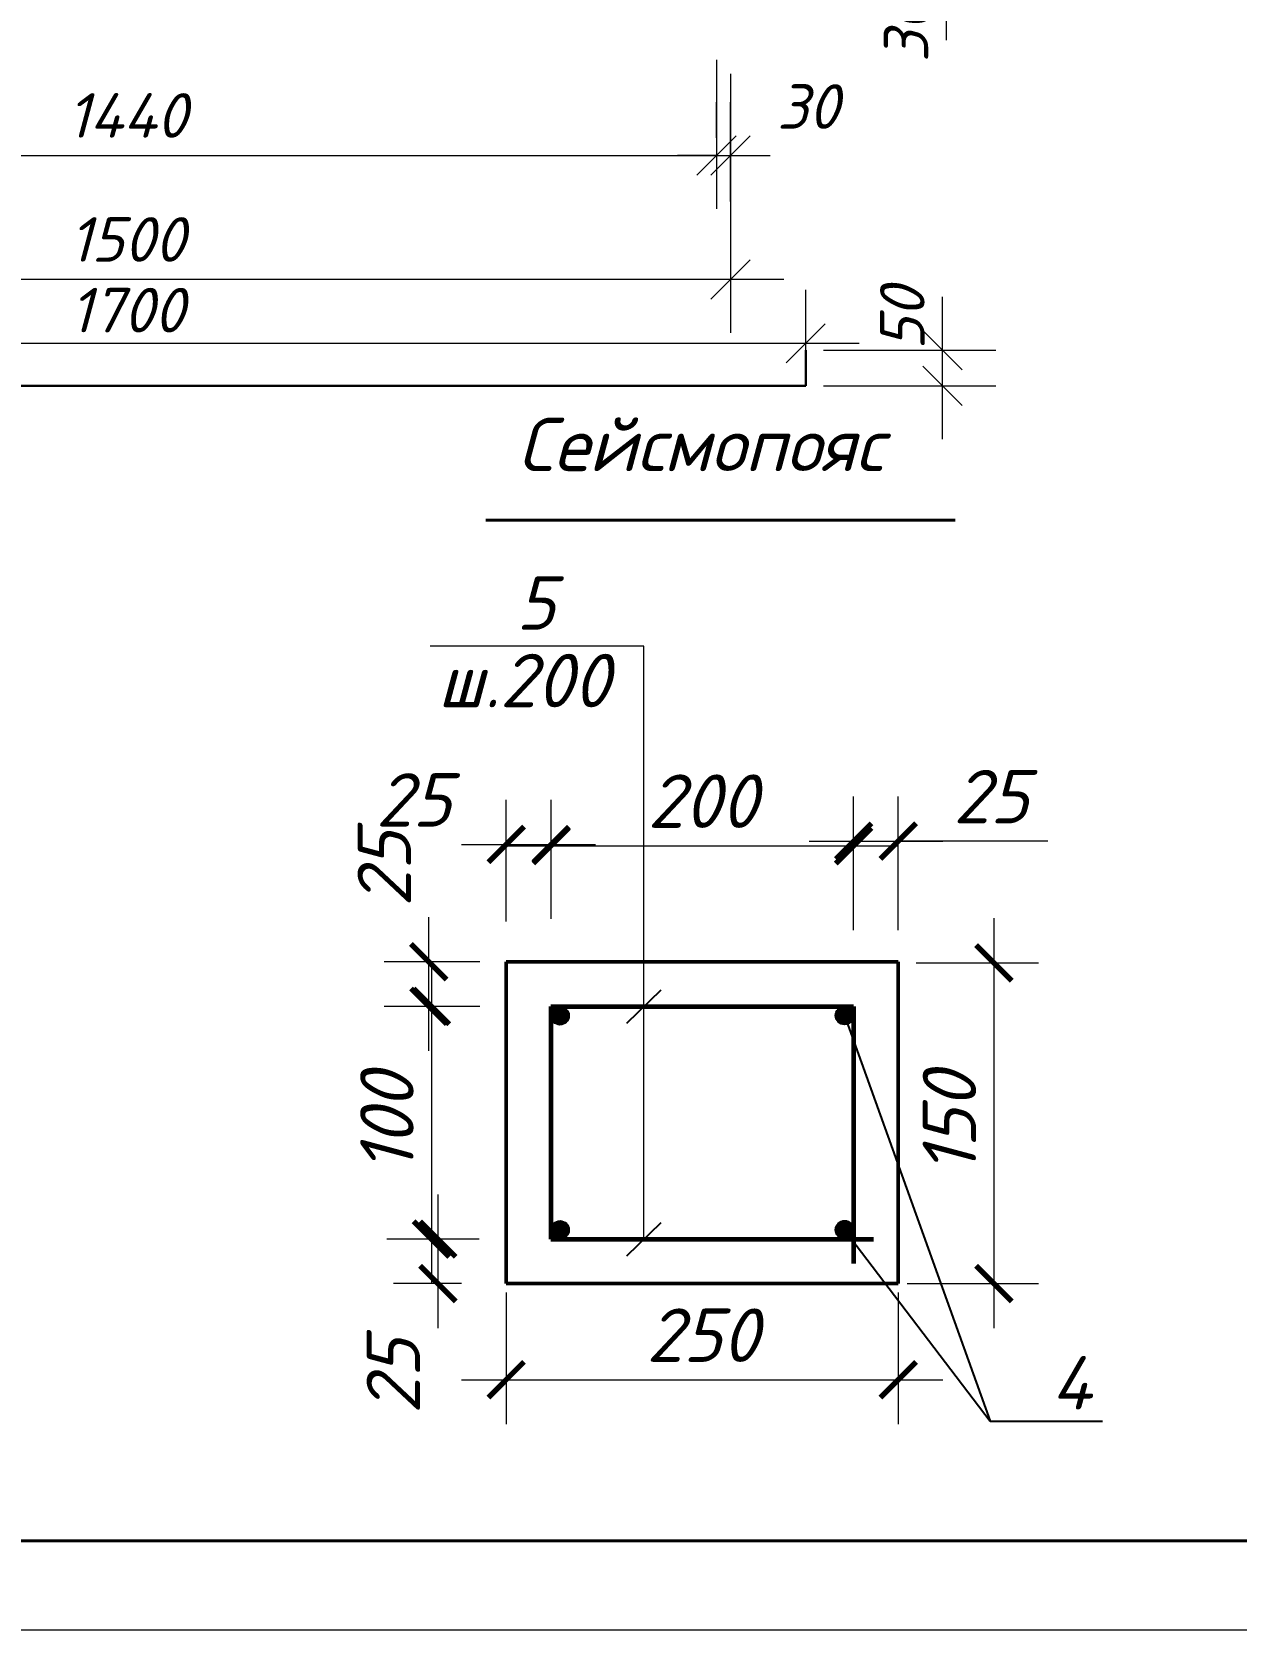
# Model space of a CAD drawing. Extents: x 108150 to 142535, y -18867 to -9422.
# Drawn here: x 140538.9 to 140606.4, y -16092.5 to -16002.8 of the extents above; entities that cross this region are included whole.
import ezdxf

# ---------------------------------------------------------------- set-up
doc = ezdxf.new("R2010")
doc.units = 0
doc.header["$MEASUREMENT"] = 0
doc.header["$PDMODE"] = 32
doc.header["$PDSIZE"] = 0.6
for name, color, linetype, lineweight in [('Выносные', 8, 'Continuous', 15), ('Основные', 4, 'Continuous', 40), ('Разм.', 8, 'Continuous', 15), ('РАЗМЕРЫ', 8, 'Continuous', 30), ('Существующ', 7, 'Continuous', 15), ('Текст', 2, 'Continuous', 15)]:
    doc.layers.add(name, color=color, linetype=linetype, lineweight=lineweight)
doc.styles.add('ГОСТ2.5', font='isocpeur.ttf', dxfattribs={"oblique": 15, "height": 2.5})
doc.styles.add('ГОСТ3', font='isocpeur.ttf', dxfattribs={"oblique": 15, "height": 3})
doc.styles.add('ГОСТ3.5', font='isocpeur.ttf', dxfattribs={"oblique": 15, "height": 3.5})
doc.dimstyles.new('100', dxfattribs={"dimtxt": 3.5, "dimasz": 2, "dimexe": 2.5, "dimexo": 0.5, "dimgap": 1, "dimtad": 1, "dimdec": 0, "dimlfac": 100, "dimtxsty": 'ГОСТ3.5', "dimblk": 'ARCHTICK', "dimcen": 2.5, "dimdle": 2.5, "dimclrd": 256, "dimclre": 256, "dimclrt": 2, "dimadec": 3, "dimazin": 0, "dimtfac": 1, "dimtdec": 0, "dimtmove": 1, "dimatfit": 3, "dimldrblk": 'DOTSMALL', "dimfxl": 1, "dimlwd": -1, "dimlwe": -1, "dimarcsym": 0})
doc.dimstyles.new('100$0', dxfattribs={"dimtxt": 300, "dimasz": 200, "dimexe": 200, "dimexo": 200, "dimgap": 100, "dimtad": 1, "dimtxsty": 'Standard', "dimblk": 'OBLIQUE', "dimcen": -200, "dimclrd": 256, "dimclre": 256, "dimclrt": 256, "dimadec": 0, "dimazin": 0, "dimtfac": 1, "dimtmove": 0, "dimatfit": 1, "dimldrblk": 'OPEN90', "dimfxl": 1, "dimlwd": -1, "dimlwe": -1, "dimarcsym": 0})

# ---------------------------------------------------------------- blocks, each defined once
blk = doc.blocks.new('_Oblique')
at = {"color": 0, "linetype": 'ByBlock', "lineweight": -2}
blk.add_line((-0.5, -0.5), (0.5, 0.5), dxfattribs=at)
blk = doc.blocks.new('_ArchTick')
at = {"color": 0, "linetype": 'ByBlock', "const_width": 0.15}
blk.add_lwpolyline([(-0.5, -0.5), (0.5, 0.5)], dxfattribs=at)
blk = doc.blocks.new('*D4423')
at = {"layer": 'Defpoints', "color": 0, "lineweight": 0, "ltscale": 0.5, "transparency": 16777216}
for p in [(140587.976, -16055.035), (140587.467, -16073.034), (140592.839, -16073.034)]:
    blk.add_point(p, dxfattribs=at)
at = {"layer": 'Разм.', "ltscale": 0.5, "transparency": 16777216}
for p, q in [((140592.839, -16052.535), (140592.839, -16075.534)), ((140588.476, -16055.035), (140595.339, -16055.035)), ((140587.967, -16073.034), (140595.339, -16073.034))]:
    blk.add_line(p, q, dxfattribs=at)
at = {"layer": 'Разм.', "ltscale": 0.5, "transparency": 16777216, "xscale": 2, "yscale": 2, "zscale": 2}
for p, rotation in [((140592.839, -16055.035), 90), ((140592.839, -16073.034), 270)]:
    blk.add_blockref('_ArchTick', p, dxfattribs=dict(at, rotation=rotation))
at = {"layer": 'Разм.', "color": 2, "lineweight": 25, "ltscale": 0.5, "transparency": 16777216, "insert": (140590.339, -16064.035), "char_height": 3, "attachment_point": 5, "rotation": 90, "style": 'ГОСТ3'}
blk.add_mtext('150', dxfattribs=at)
blk = doc.blocks.new('_DotSmall')
at = {"color": 0, "linetype": 'ByBlock', "lineweight": 15, "const_width": 0.5}
blk.add_lwpolyline([(-0.0625, 0, 1), (0.0625, 0, 1)], format="xyb", close=True, dxfattribs=at)
blk = doc.blocks.new('*D4238')
at = {"layer": 'Defpoints', "color": 0, "lineweight": 0, "ltscale": 0.5, "transparency": 16777216}
for p in [(140561.128, -16054.975), (140564.489, -16054.975), (140564.489, -16057.475)]:
    blk.add_point(p, dxfattribs=at)
at = {"layer": 'Разм.', "ltscale": 0.5, "transparency": 16777216}
for p, q in [((140561.128, -16059.975), (140561.128, -16052.475)), ((140563.989, -16054.975), (140558.628, -16054.975)), ((140563.989, -16057.475), (140558.628, -16057.475))]:
    blk.add_line(p, q, dxfattribs=at)
at = {"layer": 'Разм.', "ltscale": 0.5, "transparency": 16777216, "xscale": 2, "yscale": 2, "zscale": 2}
for p, rotation in [((140561.128, -16054.975), 90), ((140561.128, -16057.475), 270)]:
    blk.add_blockref('_ArchTick', p, dxfattribs=dict(at, rotation=rotation))
at = {"layer": 'Разм.', "color": 2, "lineweight": 25, "ltscale": 0.5, "transparency": 16777216, "insert": (140558.628, -16049.773), "char_height": 3, "attachment_point": 5, "rotation": 90, "style": 'ГОСТ3'}
blk.add_mtext('25', dxfattribs=at)
blk = doc.blocks.new('*D4239')
at = {"layer": 'Defpoints', "color": 0, "lineweight": 0, "ltscale": 0.5, "transparency": 16777216}
for p in [(140564.287, -16057.475), (140561.275, -16070.534), (140564.45, -16070.534)]:
    blk.add_point(p, dxfattribs=at)
at = {"layer": 'Разм.', "ltscale": 0.5, "transparency": 16777216}
for p, q in [((140561.275, -16054.975), (140561.275, -16073.034)), ((140563.787, -16057.475), (140558.775, -16057.475)), ((140563.95, -16070.534), (140558.775, -16070.534))]:
    blk.add_line(p, q, dxfattribs=at)
at = {"layer": 'Разм.', "ltscale": 0.5, "transparency": 16777216, "xscale": 2, "yscale": 2, "zscale": 2}
for p, rotation in [((140561.275, -16057.475), 90), ((140561.275, -16070.534), 270)]:
    blk.add_blockref('_ArchTick', p, dxfattribs=dict(at, rotation=rotation))
at = {"layer": 'Разм.', "color": 2, "lineweight": 25, "ltscale": 0.5, "transparency": 16777216, "insert": (140558.775, -16064.005), "char_height": 3, "attachment_point": 5, "rotation": 90, "style": 'ГОСТ3'}
blk.add_mtext('100', dxfattribs=at)
blk = doc.blocks.new('*D4240')
at = {"layer": 'Defpoints', "color": 0, "lineweight": 0, "ltscale": 0.5, "transparency": 16777216}
for p in [(140563.324, -16070.534), (140561.636, -16073.034), (140563.452, -16073.034)]:
    blk.add_point(p, dxfattribs=at)
at = {"layer": 'Разм.', "ltscale": 0.5, "transparency": 16777216}
for p, q in [((140561.636, -16068.034), (140561.636, -16075.534)), ((140562.824, -16070.534), (140559.136, -16070.534)), ((140562.952, -16073.034), (140559.136, -16073.034))]:
    blk.add_line(p, q, dxfattribs=at)
at = {"layer": 'Разм.', "ltscale": 0.5, "transparency": 16777216, "xscale": 2, "yscale": 2, "zscale": 2}
for p, rotation in [((140561.636, -16070.534), 90), ((140561.636, -16073.034), 270)]:
    blk.add_blockref('_ArchTick', p, dxfattribs=dict(at, rotation=rotation))
at = {"layer": 'Разм.', "color": 2, "lineweight": 25, "ltscale": 0.5, "transparency": 16777216, "insert": (140559.136, -16078.236), "char_height": 3, "attachment_point": 5, "rotation": 90, "style": 'ГОСТ3'}
blk.add_mtext('25', dxfattribs=at)
blk = doc.blocks.new('*D4241')
at = {"layer": 'Defpoints', "color": 0, "lineweight": 0, "ltscale": 0.5, "transparency": 16777216}
for p in [(140567.989, -16048.39), (140565.467, -16053.214), (140567.989, -16053.072)]:
    blk.add_point(p, dxfattribs=at)
at = {"layer": 'Разм.', "ltscale": 0.5, "transparency": 16777216}
for p, q in [((140565.467, -16052.714), (140565.467, -16045.89)), ((140567.989, -16052.572), (140567.989, -16045.89)), ((140562.967, -16048.39), (140570.489, -16048.39))]:
    blk.add_line(p, q, dxfattribs=at)
at = {"layer": 'Разм.', "ltscale": 0.5, "transparency": 16777216, "xscale": 2, "yscale": 2, "zscale": 2, "rotation": 180}
blk.add_blockref('_ArchTick', (140565.467, -16048.39), dxfattribs=at)
at = {"layer": 'Разм.', "ltscale": 0.5, "transparency": 16777216, "xscale": 2, "yscale": 2, "zscale": 2}
blk.add_blockref('_ArchTick', (140567.989, -16048.39), dxfattribs=at)
at = {"layer": 'Разм.', "color": 2, "lineweight": 25, "ltscale": 0.5, "transparency": 16777216, "insert": (140560.265, -16045.89), "char_height": 3, "attachment_point": 5, "style": 'ГОСТ3'}
blk.add_mtext('25', dxfattribs=at)
blk = doc.blocks.new('*D4242')
at = {"layer": 'Defpoints', "color": 0, "lineweight": 0, "ltscale": 0.5, "transparency": 16777216}
for p in [(140584.967, -16048.461), (140567.989, -16053.044), (140584.967, -16052.807)]:
    blk.add_point(p, dxfattribs=at)
at = {"layer": 'Разм.', "ltscale": 0.5, "transparency": 16777216}
for p, q in [((140567.989, -16052.544), (140567.989, -16045.961)), ((140584.967, -16052.307), (140584.967, -16045.961)), ((140565.489, -16048.461), (140587.467, -16048.461))]:
    blk.add_line(p, q, dxfattribs=at)
at = {"layer": 'Разм.', "ltscale": 0.5, "transparency": 16777216, "xscale": 2, "yscale": 2, "zscale": 2, "rotation": 180}
blk.add_blockref('_ArchTick', (140567.989, -16048.461), dxfattribs=at)
at = {"layer": 'Разм.', "ltscale": 0.5, "transparency": 16777216, "xscale": 2, "yscale": 2, "zscale": 2}
blk.add_blockref('_ArchTick', (140584.967, -16048.461), dxfattribs=at)
at = {"layer": 'Разм.', "color": 2, "lineweight": 25, "ltscale": 0.5, "transparency": 16777216, "insert": (140576.478, -16045.961), "char_height": 3, "attachment_point": 5, "style": 'ГОСТ3'}
blk.add_mtext('200', dxfattribs=at)
blk = doc.blocks.new('*D4243')
at = {"layer": 'Defpoints', "color": 0, "lineweight": 0, "ltscale": 0.5, "transparency": 16777216}
for p in [(140587.467, -16048.206), (140584.967, -16053.695), (140587.467, -16053.7)]:
    blk.add_point(p, dxfattribs=at)
at = {"layer": 'Разм.', "ltscale": 0.5, "transparency": 16777216}
for p, q in [((140584.967, -16053.195), (140584.967, -16045.706)), ((140587.467, -16053.2), (140587.467, -16045.706)), ((140582.467, -16048.206), (140589.967, -16048.206)), ((140595.871, -16048.206), (140587.467, -16048.206))]:
    blk.add_line(p, q, dxfattribs=at)
at = {"layer": 'Разм.', "ltscale": 0.5, "transparency": 16777216, "xscale": 2, "yscale": 2, "zscale": 2, "rotation": 180}
blk.add_blockref('_ArchTick', (140584.967, -16048.206), dxfattribs=at)
at = {"layer": 'Разм.', "ltscale": 0.5, "transparency": 16777216, "xscale": 2, "yscale": 2, "zscale": 2}
blk.add_blockref('_ArchTick', (140587.467, -16048.206), dxfattribs=at)
at = {"layer": 'Разм.', "color": 2, "lineweight": 25, "ltscale": 0.5, "transparency": 16777216, "insert": (140592.669, -16045.706), "char_height": 3, "attachment_point": 5, "style": 'ГОСТ3'}
blk.add_mtext('25', dxfattribs=at)
blk = doc.blocks.new('*D4342')
at = {"layer": 'Defpoints', "color": 0, "lineweight": 0, "ltscale": 0.5, "transparency": 16777216}
for p in [(140510.319, -16004.152), (140578.056, -16004.152), (140510.319, -16016.692)]:
    blk.add_point(p, dxfattribs=at)
at = {"layer": 'Разм.', "ltscale": 0.5, "transparency": 16777216}
for p, q in [((140510.319, -16005.152), (140510.319, -16019.692)), ((140578.056, -16005.152), (140578.056, -16019.692)), ((140581.056, -16016.692), (140507.319, -16016.692))]:
    blk.add_line(p, q, dxfattribs=at)
at = {"layer": 'Разм.', "ltscale": 0.5, "transparency": 16777216, "xscale": 2.2, "yscale": 2.2, "zscale": 2.2, "rotation": 180}
blk.add_blockref('_Oblique', (140510.319, -16016.692), dxfattribs=at)
at = {"layer": 'Разм.', "ltscale": 0.5, "transparency": 16777216, "xscale": 2.2, "yscale": 2.2, "zscale": 2.2}
blk.add_blockref('_Oblique', (140578.056, -16016.692), dxfattribs=at)
at = {"layer": 'Разм.', "color": 2, "lineweight": 40, "ltscale": 0.5, "transparency": 16777216, "insert": (140544.188, -16014.442), "char_height": 2.5, "attachment_point": 5, "style": 'ГОСТ2.5'}
blk.add_mtext('1500', dxfattribs=at)
blk = doc.blocks.new('*D4344')
at = {"layer": 'Defpoints', "color": 0, "lineweight": 0, "ltscale": 0.5, "transparency": 16777216}
for p in [(140582.485, -15999.771), (140578.056, -16001.053), (140590.157, -16001.053)]:
    blk.add_point(p, dxfattribs=at)
at = {"layer": 'Разм.', "ltscale": 0.5, "transparency": 16777216}
for p, q in [((140590.157, -15999.771), (140590.157, -15997.571)), ((140583.485, -15999.771), (140593.157, -15999.771)), ((140590.157, -15999.771), (140590.157, -16001.053)), ((140579.056, -16001.053), (140593.157, -16001.053)), ((140590.157, -16001.053), (140590.157, -16003.253))]:
    blk.add_line(p, q, dxfattribs=at)
at = {"layer": 'Разм.', "ltscale": 0.5, "transparency": 16777216, "xscale": 2.2, "yscale": 2.2, "zscale": 2.2}
for p, rotation in [((140590.157, -15999.771), 270), ((140590.157, -16001.053), 90)]:
    blk.add_blockref('_Oblique', p, dxfattribs=dict(at, rotation=rotation))
at = {"layer": 'Разм.', "color": 2, "lineweight": 40, "ltscale": 0.5, "transparency": 16777216, "insert": (140587.907, -16002.771), "char_height": 2.5, "attachment_point": 5, "rotation": 90, "style": 'ГОСТ2.5'}
blk.add_mtext('30', dxfattribs=at)
blk = doc.blocks.new('*D4345')
at = {"layer": 'Defpoints', "color": 0, "lineweight": 0, "ltscale": 0.5, "transparency": 16777216}
for p in [(140511.101, -16003.371), (140577.275, -16003.371), (140577.275, -16009.734)]:
    blk.add_point(p, dxfattribs=at)
at = {"layer": 'Разм.', "ltscale": 0.5, "transparency": 16777216}
for p, q in [((140511.101, -16004.371), (140511.101, -16012.734)), ((140577.275, -16004.371), (140577.275, -16012.734)), ((140508.101, -16009.734), (140580.275, -16009.734))]:
    blk.add_line(p, q, dxfattribs=at)
at = {"layer": 'Разм.', "ltscale": 0.5, "transparency": 16777216, "xscale": 2.2, "yscale": 2.2, "zscale": 2.2, "rotation": 180}
blk.add_blockref('_Oblique', (140511.101, -16009.734), dxfattribs=at)
at = {"layer": 'Разм.', "ltscale": 0.5, "transparency": 16777216, "xscale": 2.2, "yscale": 2.2, "zscale": 2.2}
blk.add_blockref('_Oblique', (140577.275, -16009.734), dxfattribs=at)
at = {"layer": 'Разм.', "color": 2, "lineweight": 40, "ltscale": 0.5, "transparency": 16777216, "insert": (140544.188, -16007.484), "char_height": 2.5, "attachment_point": 5, "style": 'ГОСТ2.5'}
blk.add_mtext('1440', dxfattribs=at)
blk = doc.blocks.new('*D4347')
at = {"layer": 'Defpoints', "color": 0, "lineweight": 0, "ltscale": 0.5, "transparency": 16777216}
for p in [(140577.275, -16009.734), (140578.056, -16009.734), (140578.056, -16013.308)]:
    blk.add_point(p, dxfattribs=at)
at = {"layer": 'Разм.', "ltscale": 0.5, "transparency": 16777216}
for p, q in [((140577.275, -16008.734), (140577.275, -16006.734)), ((140578.056, -16012.308), (140578.056, -16006.734)), ((140577.275, -16009.734), (140575.075, -16009.734)), ((140577.275, -16009.734), (140578.056, -16009.734)), ((140578.056, -16009.734), (140580.256, -16009.734))]:
    blk.add_line(p, q, dxfattribs=at)
at = {"layer": 'Разм.', "ltscale": 0.5, "transparency": 16777216, "xscale": 2.2, "yscale": 2.2, "zscale": 2.2}
blk.add_blockref('_Oblique', (140577.275, -16009.734), dxfattribs=at)
at = {"layer": 'Разм.', "ltscale": 0.5, "transparency": 16777216, "xscale": 2.2, "yscale": 2.2, "zscale": 2.2, "rotation": 180}
blk.add_blockref('_Oblique', (140578.056, -16009.734), dxfattribs=at)
at = {"layer": 'Разм.', "color": 2, "lineweight": 40, "ltscale": 0.5, "transparency": 16777216, "insert": (140582.396, -16006.984), "char_height": 2.5, "attachment_point": 5, "style": 'ГОСТ2.5'}
blk.add_mtext('30', dxfattribs=at)
blk = doc.blocks.new('*D4364')
at = {"layer": 'Defpoints', "color": 0, "lineweight": 0, "ltscale": 0.5, "transparency": 16777216}
for p in [(140565.467, -16073.034), (140587.467, -16073.034), (140587.467, -16078.425)]:
    blk.add_point(p, dxfattribs=at)
at = {"layer": 'Разм.', "ltscale": 0.5, "transparency": 16777216}
for p, q in [((140565.467, -16073.534), (140565.467, -16080.925)), ((140587.467, -16073.534), (140587.467, -16080.925)), ((140562.967, -16078.425), (140589.967, -16078.425))]:
    blk.add_line(p, q, dxfattribs=at)
at = {"layer": 'Разм.', "ltscale": 0.5, "transparency": 16777216, "xscale": 2, "yscale": 2, "zscale": 2, "rotation": 180}
blk.add_blockref('_ArchTick', (140565.467, -16078.425), dxfattribs=at)
at = {"layer": 'Разм.', "ltscale": 0.5, "transparency": 16777216, "xscale": 2, "yscale": 2, "zscale": 2}
blk.add_blockref('_ArchTick', (140587.467, -16078.425), dxfattribs=at)
at = {"layer": 'Разм.', "color": 2, "lineweight": 25, "ltscale": 0.5, "transparency": 16777216, "insert": (140576.478, -16075.925), "char_height": 3, "attachment_point": 5, "style": 'ГОСТ3'}
blk.add_mtext('250', dxfattribs=at)
blk = doc.blocks.new('*D4419')
at = {"layer": 'Defpoints', "color": 0, "lineweight": 0, "ltscale": 0.5, "transparency": 16777216}
for p in [(140582.275, -16020.658), (140589.947, -16020.658), (140582.275, -16022.658)]:
    blk.add_point(p, dxfattribs=at)
at = {"layer": 'Разм.', "ltscale": 0.5, "transparency": 16777216}
for p, q in [((140589.947, -16025.658), (140589.947, -16017.658)), ((140583.275, -16020.658), (140592.947, -16020.658)), ((140583.275, -16022.658), (140592.947, -16022.658))]:
    blk.add_line(p, q, dxfattribs=at)
at = {"layer": 'Разм.', "ltscale": 0.5, "transparency": 16777216, "xscale": 2.2, "yscale": 2.2, "zscale": 2.2}
for p, rotation in [((140589.947, -16020.658), 90), ((140589.947, -16022.658), 270)]:
    blk.add_blockref('_Oblique', p, dxfattribs=dict(at, rotation=rotation))
at = {"layer": 'Разм.', "color": 2, "lineweight": 40, "ltscale": 0.5, "transparency": 16777216, "insert": (140587.697, -16018.877), "char_height": 2.5, "attachment_point": 5, "rotation": 90, "style": 'ГОСТ2.5'}
blk.add_mtext('50', dxfattribs=at)
blk = doc.blocks.new('*D4420')
at = {"layer": 'Defpoints', "color": 0, "lineweight": 0, "ltscale": 0.5, "transparency": 16777216}
for p in [(140506.101, -16020.275), (140506.101, -16022.658), (140582.275, -16022.658)]:
    blk.add_point(p, dxfattribs=at)
at = {"layer": 'Разм.', "ltscale": 0.5, "transparency": 16777216}
for p, q in [((140506.101, -16021.658), (140506.101, -16017.275)), ((140582.275, -16021.658), (140582.275, -16017.275)), ((140585.275, -16020.275), (140503.101, -16020.275))]:
    blk.add_line(p, q, dxfattribs=at)
at = {"layer": 'Разм.', "ltscale": 0.5, "transparency": 16777216, "xscale": 2.2, "yscale": 2.2, "zscale": 2.2, "rotation": 180}
blk.add_blockref('_Oblique', (140506.101, -16020.275), dxfattribs=at)
at = {"layer": 'Разм.', "ltscale": 0.5, "transparency": 16777216, "xscale": 2.2, "yscale": 2.2, "zscale": 2.2}
blk.add_blockref('_Oblique', (140582.275, -16020.275), dxfattribs=at)
at = {"layer": 'Разм.', "color": 2, "lineweight": 40, "ltscale": 0.5, "transparency": 16777216, "insert": (140544.188, -16018.408), "char_height": 2.5, "attachment_point": 5, "style": 'ГОСТ2.5'}
blk.add_mtext('1700', dxfattribs=at)

msp = doc.modelspace()

# ---------------------------------------------------------------- hatches: boundary and pattern name
at = {"layer": 'РАЗМЕРЫ', "lineweight": 25, "ltscale": 0.5}
for points in [[(140568.9926, -16058.0001, 1), (140567.9863, -16058.0001, 1)], [(140584.9644, -16057.9889, 1), (140583.9582, -16057.9889, 1)], [(140568.9991, -16070.0199, 1), (140567.9928, -16070.0199, 1)], [(140584.9667, -16070.0114, 1), (140583.9605, -16070.0114, 1)]]:
    msp.add_hatch(color=8, dxfattribs=at).paths.add_polyline_path(points)

# ---------------------------------------------------------------- linework, layer by layer
at = {"color": 4, "lineweight": 30, "ltscale": 25}
for p, q in [((140582.2745, -16022.6583), (140582.2745, -16020.6583)), ((140506.1009, -16022.6583), (140582.2745, -16022.6583))]:
    msp.add_line(p, q, dxfattribs=at)
at = {"color": 2, "lineweight": 40}
msp.add_line((140564.3352, -16030.1941), (140590.6683, -16030.1941), dxfattribs=at)
at = {"layer": 'Выносные'}
msp.add_line((140878.8434, -16092.4701), (140458.8434, -16092.4701), dxfattribs=at)
msp.add_line((140878.8434, -16092.4701), (140458.8434, -16092.4701), dxfattribs=at)
at = {"layer": 'Основные'}
msp.add_line((140873.8434, -16087.4701), (140478.8434, -16087.4701), dxfattribs=at)
msp.add_line((140873.8434, -16087.4701), (140478.8434, -16087.4701), dxfattribs=at)
at = {"layer": 'Разм.', "ltscale": 0.5}
for p, q in [((140565.4673, -16073.6338), (140565.4673, -16080.2252)), ((140587.4673, -16073.6338), (140587.4673, -16080.2252)), ((140563.6673, -16078.4252), (140589.2673, -16078.4252))]:
    msp.add_line(p, q, dxfattribs=at)
at = {"layer": 'РАЗМЕРЫ', "color": 4, "lineweight": 50, "ltscale": 0.5}
for p, q in [((140565.4673, -16054.9753), (140565.4673, -16073.0338)), ((140565.4673, -16054.9753), (140587.4673, -16054.9753)), ((140587.4673, -16054.9753), (140587.4673, -16073.0338)), ((140565.4673, -16073.0338), (140587.4673, -16073.0338))]:
    msp.add_line(p, q, dxfattribs=at)
at = {"layer": 'РАЗМЕРЫ', "color": 8, "lineweight": 25, "ltscale": 0.5}
for p, q in [((140572.2355, -16058.4114), (140574.157, -16056.5392)), ((140584.4554, -16057.9889), (140592.6211, -16080.7511)), ((140572.2355, -16071.4699), (140574.157, -16069.5977)), ((140584.4577, -16070.0114), (140592.6211, -16080.7511)), ((140592.6211, -16080.7511), (140598.9324, -16080.7511))]:
    msp.add_line(p, q, dxfattribs=at)
at = {"layer": 'РАЗМЕРЫ', "color": 4, "lineweight": 60, "ltscale": 0.5}
for p, q in [((140567.9673, -16057.4753), (140567.9673, -16070.5338)), ((140567.9673, -16057.4753), (140584.9673, -16057.4753)), ((140584.9673, -16057.4753), (140584.9673, -16071.8979)), ((140567.9673, -16070.5338), (140586.0757, -16070.5338))]:
    msp.add_line(p, q, dxfattribs=at)
at = {"layer": 'РАЗМЕРЫ', "color": 8, "lineweight": 25, "ltscale": 0.5}
for centre in [(140568.4835, -16058.0001), (140584.4554, -16057.9889), (140568.4901, -16070.0199), (140584.4577, -16070.0114)]:
    msp.add_circle(centre, 0.5031, dxfattribs=at)
at = {"layer": 'Существующ'}
for p, q in [((140573.1963, -16037.2661), (140561.2093, -16037.2661)), ((140573.1963, -16070.5338), (140573.1963, -16037.2661))]:
    msp.add_line(p, q, dxfattribs=at)

# ---------------------------------------------------------------- block references
at = {"layer": 'Разм.', "ltscale": 0.5, "xscale": 1.320000000298023, "yscale": 1.320000000298023, "zscale": 1.320000000298023, "rotation": 180}
msp.add_blockref('_Oblique', (140565.4673, -16078.4252), dxfattribs=at)
at = {"layer": 'Разм.', "ltscale": 0.5, "xscale": 1.320000000298023, "yscale": 1.320000000298023, "zscale": 1.320000000298023}
msp.add_blockref('_Oblique', (140587.4673, -16078.4252), dxfattribs=at)

# ---------------------------------------------------------------- texts
at = {"layer": 'Текст', "style": 'ГОСТ3', "oblique": 15}
for s, p in [('Сейсмопояс', (140566.1189, -16027.4472)), ('5', (140566.0265, -16036.3394)), ('ш.200', (140561.6238, -16040.6928)), ('4', (140596.0477, -16080.0984))]:
    msp.add_text(s, height=3, dxfattribs=at).set_placement(p)

# ---------------------------------------------------------------- dimensions: what is measured, and where the dimension line sits
at = {"layer": 'Разм.', "color": 8, "lineweight": 40, "ltscale": 0.5}
for base, p1, p2, angle, text, picture, middle in [((140590.1572, -16001.0526), (140582.4851, -15999.771), (140578.0561, -16001.0526), 270, '30', '*D4344', (140590.1572, -16002.771)), ((140578.0561, -16009.7345), (140577.2745, -16009.7345), (140578.0561, -16013.3081), 180, '30', '*D4347', (140582.3964, -16009.2345)), ((140589.9467, -16020.6583), (140582.2745, -16022.6583), (140582.2745, -16020.6583), 90, '50', '*D4419', (140589.9467, -16018.8767))]:
    dim = msp.add_linear_dim(base=base, p1=p1, p2=p2, angle=angle, text=text, dimstyle='100$0', override={"dimtxt": 3.5, "dimasz": 2.2, "dimexe": 3, "dimexo": 1, "dimgap": 1, "dimdec": 0, "dimlfac": 50, "dimtxsty": 'ГОСТ2.5', "dimcen": 2.5, "dimdle": 3, "dimclrt": 2, "dimtdec": 0, "dimtmove": 1, "dimatfit": 3, "dimfxl": 2.5}, dxfattribs=at)
    dim.commit()
    dim.dimension.update_dxf_attribs({"geometry": picture, "text_midpoint": middle, "dimtype": 160})
dim = msp.add_linear_dim(base=(140577.2745, -16009.7345), p1=(140511.1009, -16003.3707), p2=(140577.2745, -16003.3707), text='1440', dimstyle='100$0', override={"dimtxt": 3.5, "dimasz": 2.2, "dimexe": 3, "dimexo": 1, "dimgap": 1, "dimdec": 0, "dimlfac": 50, "dimtxsty": 'ГОСТ2.5', "dimcen": 2.5, "dimdle": 3, "dimclrt": 2, "dimtdec": 0, "dimtmove": 1, "dimatfit": 3, "dimfxl": 2.5}, dxfattribs=at)
dim.commit()
dim.dimension.update_dxf_attribs({"geometry": '*D4345', "text_midpoint": (140544.1877, -16007.4845)})
for base, p1, p2, text, picture, middle in [((140510.3193, -16016.6918), (140578.0561, -16004.1523), (140510.3193, -16004.1523), '1500', '*D4342', (140544.1877, -16016.6918)), ((140506.1009, -16020.2745), (140582.2745, -16022.6583), (140506.1009, -16022.6583), '1700', '*D4420', (140544.1877, -16020.6583))]:
    dim = msp.add_linear_dim(base=base, p1=p1, p2=p2, text=text, dimstyle='100$0', override={"dimtxt": 3.5, "dimasz": 2.2, "dimexe": 3, "dimexo": 1, "dimgap": 1, "dimdec": 0, "dimlfac": 50, "dimtxsty": 'ГОСТ2.5', "dimcen": 2.5, "dimdle": 3, "dimclrt": 2, "dimtdec": 0, "dimtmove": 1, "dimatfit": 3, "dimfxl": 2.5}, dxfattribs=at)
    dim.commit()
    dim.dimension.update_dxf_attribs({"geometry": picture, "text_midpoint": middle, "dimtype": 160})
at = {"layer": 'Разм.', "color": 8, "lineweight": 25, "ltscale": 0.5}
for base, p1, p2, text, picture, middle in [((140567.9887, -16048.3904), (140565.4673, -16053.214), (140567.9887, -16053.0723), '25', '*D4241', (140560.2654, -16048.3904)), ((140584.9673, -16048.4614), (140567.9887, -16053.0442), (140584.9673, -16052.8073), '200', '*D4242', (140576.478, -16048.4614)), ((140587.4673, -16048.2064), (140584.9673, -16053.6954), (140587.4673, -16053.7003), '25', '*D4243', (140592.6692, -16048.2064)), ((140587.4673, -16078.4252), (140565.4673, -16073.0338), (140587.4673, -16073.0338), '250', '*D4364', (140576.478, -16078.4252))]:
    dim = msp.add_linear_dim(base=base, p1=p1, p2=p2, text=text, dimstyle='100', override={"dimtxsty": 'ГОСТ3'}, dxfattribs=at)
    dim.commit()
    dim.dimension.update_dxf_attribs({"geometry": picture, "text_midpoint": middle, "dimtype": 160})
for base, p1, p2, picture, middle in [((140561.1276, -16054.9753), (140564.4892, -16057.4753), (140564.4892, -16054.9753), '*D4238', (140561.1276, -16049.7734)), ((140561.636, -16073.0338), (140563.3243, -16070.5338), (140563.4521, -16073.0338), '*D4240', (140561.636, -16078.2357))]:
    dim = msp.add_linear_dim(base=base, p1=p1, p2=p2, angle=90, text='25', dimstyle='100', override={"dimtxsty": 'ГОСТ3'}, dxfattribs=at)
    dim.commit()
    dim.dimension.update_dxf_attribs({"geometry": picture, "text_midpoint": middle, "dimtype": 160})
for base, p1, p2, text, picture, middle in [((140592.8393, -16073.0338), (140587.9761, -16055.0354), (140587.4673, -16073.0338), '150', '*D4423', (140590.3393, -16064.0346)), ((140561.275, -16070.5338), (140564.2873, -16057.4753), (140564.4497, -16070.5338), '100', '*D4239', (140558.775, -16064.0045))]:
    dim = msp.add_linear_dim(base=base, p1=p1, p2=p2, angle=90, text=text, dimstyle='100', override={"dimtxsty": 'ГОСТ3'}, dxfattribs=at)
    dim.commit()
    dim.dimension.update_dxf_attribs({"geometry": picture, "text_midpoint": middle})

doc.saveas('drawing.dxf')
